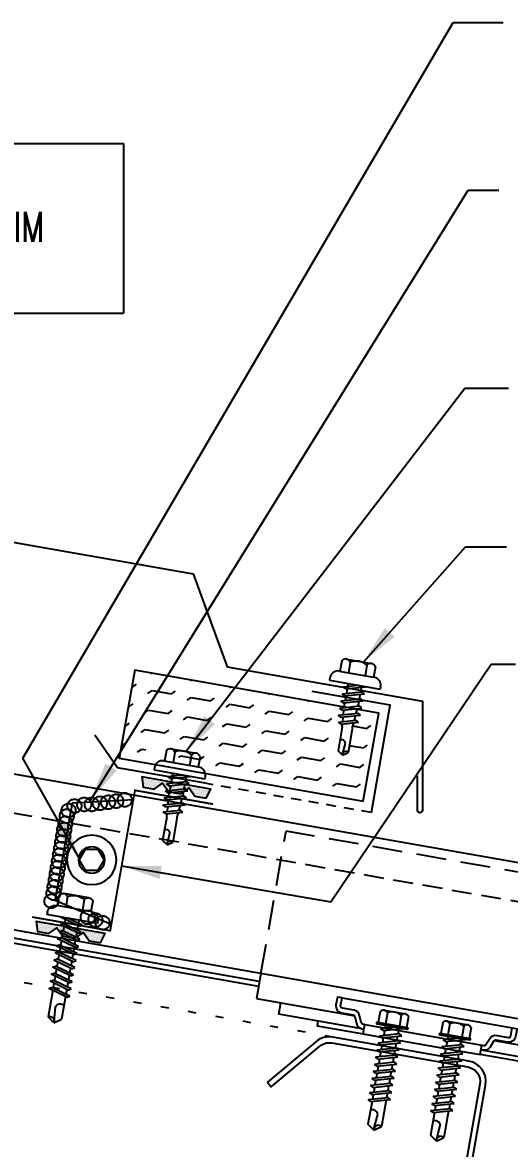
# Model space of a CAD drawing. Header units: inches. Extents: x -2 to 189, y 14 to 99.
# Drawn here: x 29.08 to 35.22, y 20.91 to 35.11 of the extents above; entities that cross this region are included whole.
import ezdxf

# ---------------------------------------------------------------- set-up
doc = ezdxf.new("R2010")
doc.units = ezdxf.units.IN
doc.header["$MEASUREMENT"] = 0
for name, pattern in [('CENTER2', [1.125, 0.75, -0.125, 0.125, -0.125]), ('DASH2', [0.1875, 0.125, -0.0625]), ('DOT', [0.25, 0, -0.25]), ('HIDDEN2', [0.1875, 0.125, -0.0625])]:
    doc.linetypes.add(name, pattern=pattern)
for name, color, linetype in [('clip', 5, 'Continuous'), ('CLO', 3, 'Continuous'), ('DIM', 2, 'Continuous'), ('FASTENER', 9, 'Continuous'), ('PANEL', 11, 'Continuous'), ('PURLIN', 1, 'Continuous'), ('SEALANT', 253, 'CENTER2'), ('STLA', 12, 'Continuous'), ('TAPE', 8, 'Continuous'), ('TEXT', 2, 'Continuous'), ('THERMAL', 251, 'Continuous'), ('TRIM', 6, 'Continuous')]:
    doc.layers.add(name, color=color, linetype=linetype)
doc.styles.add('TEXT1', font='ROMANS.shx', dxfattribs={"width": 0.75, "height": 0.375})
doc.dimstyles.new('DETAIL$7', dxfattribs={"dimscale": 4, "dimtxt": 0.375, "dimasz": 0.125, "dimexe": 0.0625, "dimexo": 0.125, "dimgap": 0.0625, "dimtad": 1, "dimdec": 4, "dimzin": 3, "dimdsep": 46, "dimlunit": 4, "dimtxsty": 'TEXT1', "dimblk": 'ARCHTICK', "dimcen": 0.0625, "dimclrd": 7, "dimclre": 7, "dimclrt": 2, "dimadec": 0, "dimazin": 0, "dimtfac": 0.59375, "dimtdec": 4, "dimtmove": 0, "dimatfit": 3, "dimfxl": 0, "dimfrac": 2, "dimtolj": 1, "dimtzin": 3, "dimarcsym": 0})

# ---------------------------------------------------------------- blocks, each defined once
blk = doc.blocks.new('A$C23AA14D5')
at = {"layer": 'CLO', "const_width": 0.0239}
blk.add_lwpolyline([(2.284, 0.187), (1.299, 0.014), (0.987, 1.785), (0.002, 1.611)], dxfattribs=at)
at = {"layer": 'CLO'}
blk.add_lwpolyline([(1.285, 0.094), (1.993, 0.397), (1.776, 1.628), (1.007, 1.67)], dxfattribs=at)
blk = doc.blocks.new('*X7')
at = {"color": 0}
for p, q in [((-0.434, 0.135), (-0.434, 0.135)), ((-0.434, 0.123), (-0.434, 0.123)), ((-0.422, 0.141), (-0.422, 0.141)), ((-0.422, 0.129), (-0.422, 0.129)), ((-0.422, 0.117), (-0.422, 0.117)), ((-0.422, 0.105), (-0.422, 0.105)), ((-0.422, 0.094), (-0.422, 0.094)), ((-0.422, 0.082), (-0.422, 0.082)), ((-0.41, 0.135), (-0.41, 0.135)), ((-0.41, 0.123), (-0.41, 0.123)), ((-0.41, 0.111), (-0.41, 0.111)), ((-0.41, 0.1), (-0.41, 0.1)), ((-0.41, 0.088), (-0.41, 0.088)), ((-0.41, 0.076), (-0.41, 0.076)), ((-0.41, 0.064), (-0.41, 0.064)), ((-0.41, 0.053), (-0.41, 0.053)), ((-0.41, 0.041), (-0.41, 0.041)), ((-0.398, 0.141), (-0.398, 0.141)), ((-0.398, 0.129), (-0.398, 0.129)), ((-0.398, 0.117), (-0.398, 0.117)), ((-0.398, 0.105), (-0.398, 0.105)), ((-0.398, 0.094), (-0.398, 0.094)), ((-0.398, 0.082), (-0.398, 0.082)), ((-0.398, 0.07), (-0.398, 0.07)), ((-0.398, 0.059), (-0.398, 0.059)), ((-0.398, 0.047), (-0.398, 0.047)), ((-0.398, 0.035), (-0.398, 0.035)), ((-0.398, 0.023), (-0.398, 0.023)), ((-0.387, 0.135), (-0.387, 0.135)), ((-0.387, 0.123), (-0.387, 0.123)), ((-0.387, 0.111), (-0.387, 0.111)), ((-0.387, 0.1), (-0.387, 0.1)), ((-0.387, 0.088), (-0.387, 0.088)), ((-0.387, 0.076), (-0.387, 0.076)), ((-0.387, 0.064), (-0.387, 0.064)), ((-0.387, 0.053), (-0.387, 0.053)), ((-0.387, 0.041), (-0.387, 0.041)), ((-0.387, 0.029), (-0.387, 0.029)), ((-0.375, 0.141), (-0.375, 0.141)), ((-0.375, 0.129), (-0.375, 0.129)), ((-0.375, 0.117), (-0.375, 0.117)), ((-0.375, 0.105), (-0.375, 0.105)), ((-0.375, 0.094), (-0.375, 0.094)), ((-0.375, 0.082), (-0.375, 0.082)), ((-0.375, 0.07), (-0.375, 0.07)), ((-0.375, 0.059), (-0.375, 0.059)), ((-0.375, 0.047), (-0.375, 0.047)), ((-0.375, 0.035), (-0.375, 0.035)), ((-0.375, 0.023), (-0.375, 0.023)), ((-0.363, 0.135), (-0.363, 0.135)), ((-0.363, 0.123), (-0.363, 0.123)), ((-0.363, 0.111), (-0.363, 0.111)), ((-0.363, 0.1), (-0.363, 0.1)), ((-0.363, 0.088), (-0.363, 0.088)), ((-0.363, 0.076), (-0.363, 0.076)), ((-0.363, 0.064), (-0.363, 0.064)), ((-0.363, 0.053), (-0.363, 0.053)), ((-0.363, 0.041), (-0.363, 0.041)), ((-0.363, 0.029), (-0.363, 0.029)), ((-0.352, 0.141), (-0.352, 0.141)), ((-0.352, 0.129), (-0.352, 0.129)), ((-0.352, 0.117), (-0.352, 0.117)), ((-0.352, 0.105), (-0.352, 0.105)), ((-0.352, 0.094), (-0.352, 0.094)), ((-0.352, 0.082), (-0.352, 0.082)), ((-0.352, 0.07), (-0.352, 0.07)), ((-0.352, 0.059), (-0.352, 0.059)), ((-0.352, 0.047), (-0.352, 0.047)), ((-0.352, 0.035), (-0.352, 0.035)), ((-0.352, 0.023), (-0.352, 0.023)), ((-0.34, 0.135), (-0.34, 0.135)), ((-0.34, 0.123), (-0.34, 0.123)), ((-0.34, 0.111), (-0.34, 0.111)), ((-0.34, 0.1), (-0.34, 0.1)), ((-0.34, 0.088), (-0.34, 0.088)), ((-0.34, 0.076), (-0.34, 0.076)), ((-0.34, 0.064), (-0.34, 0.064)), ((-0.34, 0.053), (-0.34, 0.053)), ((-0.34, 0.041), (-0.34, 0.041)), ((-0.34, 0.029), (-0.34, 0.029)), ((-0.328, 0.141), (-0.328, 0.141)), ((-0.328, 0.129), (-0.328, 0.129)), ((-0.328, 0.117), (-0.328, 0.117)), ((-0.328, 0.105), (-0.328, 0.105)), ((-0.328, 0.094), (-0.328, 0.094)), ((-0.328, 0.082), (-0.328, 0.082)), ((-0.328, 0.07), (-0.328, 0.07)), ((-0.328, 0.059), (-0.328, 0.059)), ((-0.328, 0.047), (-0.328, 0.047)), ((-0.328, 0.035), (-0.328, 0.035)), ((-0.328, 0.023), (-0.328, 0.023)), ((-0.316, 0.135), (-0.316, 0.135)), ((-0.316, 0.123), (-0.316, 0.123)), ((-0.316, 0.111), (-0.316, 0.111)), ((-0.316, 0.1), (-0.316, 0.1)), ((-0.316, 0.088), (-0.316, 0.088)), ((-0.316, 0.076), (-0.316, 0.076)), ((-0.316, 0.064), (-0.316, 0.064)), ((-0.316, 0.053), (-0.316, 0.053)), ((-0.316, 0.041), (-0.316, 0.041)), ((-0.316, 0.029), (-0.316, 0.029)), ((-0.305, 0.141), (-0.305, 0.141)), ((-0.305, 0.129), (-0.305, 0.129)), ((-0.305, 0.117), (-0.305, 0.117)), ((-0.305, 0.105), (-0.305, 0.105)), ((-0.305, 0.094), (-0.305, 0.094)), ((-0.305, 0.082), (-0.305, 0.082)), ((-0.305, 0.07), (-0.305, 0.07)), ((-0.305, 0.059), (-0.305, 0.059)), ((-0.305, 0.047), (-0.305, 0.047)), ((-0.305, 0.035), (-0.305, 0.035)), ((-0.305, 0.023), (-0.305, 0.023)), ((-0.293, 0.135), (-0.293, 0.135)), ((-0.293, 0.123), (-0.293, 0.123)), ((-0.293, 0.111), (-0.293, 0.111)), ((-0.293, 0.1), (-0.293, 0.1)), ((-0.293, 0.088), (-0.293, 0.088)), ((-0.293, 0.076), (-0.293, 0.076)), ((-0.293, 0.064), (-0.293, 0.064)), ((-0.293, 0.053), (-0.293, 0.053)), ((-0.293, 0.041), (-0.293, 0.041)), ((-0.293, 0.029), (-0.293, 0.029)), ((-0.281, 0.141), (-0.281, 0.141)), ((-0.281, 0.129), (-0.281, 0.129)), ((-0.281, 0.117), (-0.281, 0.117)), ((-0.281, 0.105), (-0.281, 0.105)), ((-0.281, 0.094), (-0.281, 0.094)), ((-0.281, 0.082), (-0.281, 0.082)), ((-0.281, 0.07), (-0.281, 0.07)), ((-0.281, 0.059), (-0.281, 0.059)), ((-0.281, 0.047), (-0.281, 0.047)), ((-0.281, 0.035), (-0.281, 0.035)), ((-0.281, 0.023), (-0.281, 0.023)), ((-0.27, 0.135), (-0.27, 0.135)), ((-0.27, 0.123), (-0.27, 0.123)), ((-0.27, 0.111), (-0.27, 0.111)), ((-0.27, 0.1), (-0.27, 0.1)), ((-0.27, 0.088), (-0.27, 0.088)), ((-0.27, 0.076), (-0.27, 0.076)), ((-0.27, 0.064), (-0.27, 0.064)), ((-0.27, 0.053), (-0.27, 0.053)), ((-0.27, 0.041), (-0.27, 0.041)), ((-0.27, 0.029), (-0.27, 0.029)), ((-0.258, 0.141), (-0.258, 0.141)), ((-0.258, 0.129), (-0.258, 0.129)), ((-0.258, 0.117), (-0.258, 0.117)), ((-0.258, 0.105), (-0.258, 0.105)), ((-0.258, 0.094), (-0.258, 0.094)), ((-0.258, 0.082), (-0.258, 0.082)), ((-0.258, 0.07), (-0.258, 0.07)), ((-0.258, 0.059), (-0.258, 0.059)), ((-0.258, 0.047), (-0.258, 0.047)), ((-0.258, 0.035), (-0.258, 0.035)), ((-0.258, 0.023), (-0.258, 0.023)), ((-0.246, 0.135), (-0.246, 0.135)), ((-0.246, 0.123), (-0.246, 0.123)), ((-0.246, 0.111), (-0.246, 0.111)), ((-0.246, 0.1), (-0.246, 0.1)), ((-0.246, 0.088), (-0.246, 0.088)), ((-0.246, 0.076), (-0.246, 0.076)), ((-0.246, 0.064), (-0.246, 0.064)), ((-0.246, 0.053), (-0.246, 0.053)), ((-0.246, 0.041), (-0.246, 0.041)), ((-0.234, 0.141), (-0.234, 0.141)), ((-0.234, 0.129), (-0.234, 0.129)), ((-0.234, 0.117), (-0.234, 0.117)), ((-0.234, 0.105), (-0.234, 0.105)), ((-0.234, 0.094), (-0.234, 0.094)), ((-0.234, 0.082), (-0.234, 0.082)), ((-0.234, 0.07), (-0.234, 0.07)), ((-0.234, 0.059), (-0.234, 0.059)), ((-0.234, 0.047), (-0.234, 0.047)), ((-0.223, 0.135), (-0.223, 0.135)), ((-0.223, 0.123), (-0.223, 0.123)), ((-0.223, 0.111), (-0.223, 0.111)), ((-0.223, 0.1), (-0.223, 0.1)), ((-0.223, 0.088), (-0.223, 0.088)), ((-0.223, 0.076), (-0.223, 0.076)), ((-0.223, 0.064), (-0.223, 0.064)), ((-0.211, 0.141), (-0.211, 0.141)), ((-0.211, 0.129), (-0.211, 0.129)), ((-0.211, 0.117), (-0.211, 0.117)), ((-0.211, 0.105), (-0.211, 0.105)), ((-0.211, 0.094), (-0.211, 0.094)), ((-0.211, 0.082), (-0.211, 0.082)), ((-0.211, 0.07), (-0.211, 0.07)), ((-0.199, 0.135), (-0.199, 0.135)), ((-0.199, 0.123), (-0.199, 0.123)), ((-0.199, 0.111), (-0.199, 0.111)), ((-0.199, 0.1), (-0.199, 0.1)), ((-0.199, 0.088), (-0.199, 0.088)), ((-0.188, 0.141), (-0.188, 0.141)), ((-0.188, 0.129), (-0.188, 0.129)), ((-0.188, 0.117), (-0.188, 0.117)), ((-0.188, 0.105), (-0.188, 0.105)), ((-0.188, 0.094), (-0.188, 0.094)), ((-0.176, 0.135), (-0.176, 0.135)), ((-0.176, 0.123), (-0.176, 0.123)), ((-0.176, 0.111), (-0.176, 0.111)), ((-0.164, 0.141), (-0.164, 0.141)), ((-0.164, 0.129), (-0.164, 0.129)), ((-0.164, 0.117), (-0.164, 0.117)), ((-0.164, 0.105), (-0.164, 0.105)), ((-0.152, 0.135), (-0.152, 0.135)), ((-0.152, 0.123), (-0.152, 0.123)), ((-0.152, 0.111), (-0.152, 0.111)), ((-0.152, 0.1), (-0.152, 0.1)), ((-0.141, 0.141), (-0.141, 0.141)), ((-0.141, 0.129), (-0.141, 0.129)), ((-0.141, 0.117), (-0.141, 0.117)), ((-0.141, 0.105), (-0.141, 0.105)), ((-0.141, 0.094), (-0.141, 0.094)), ((-0.141, 0.082), (-0.141, 0.082)), ((-0.129, 0.135), (-0.129, 0.135)), ((-0.129, 0.123), (-0.129, 0.123)), ((-0.129, 0.111), (-0.129, 0.111)), ((-0.129, 0.1), (-0.129, 0.1)), ((-0.129, 0.088), (-0.129, 0.088)), ((-0.129, 0.076), (-0.129, 0.076)), ((-0.117, 0.141), (-0.117, 0.141)), ((-0.117, 0.129), (-0.117, 0.129)), ((-0.117, 0.117), (-0.117, 0.117)), ((-0.117, 0.105), (-0.117, 0.105)), ((-0.117, 0.094), (-0.117, 0.094)), ((-0.117, 0.082), (-0.117, 0.082)), ((-0.117, 0.07), (-0.117, 0.07)), ((-0.117, 0.059), (-0.117, 0.059)), ((-0.105, 0.135), (-0.105, 0.135)), ((-0.105, 0.123), (-0.105, 0.123)), ((-0.105, 0.111), (-0.105, 0.111)), ((-0.105, 0.1), (-0.105, 0.1)), ((-0.105, 0.088), (-0.105, 0.088)), ((-0.105, 0.076), (-0.105, 0.076)), ((-0.105, 0.064), (-0.105, 0.064)), ((-0.105, 0.053), (-0.105, 0.053)), ((-0.094, 0.141), (-0.094, 0.141)), ((-0.094, 0.129), (-0.094, 0.129)), ((-0.094, 0.117), (-0.094, 0.117)), ((-0.094, 0.105), (-0.094, 0.105)), ((-0.094, 0.094), (-0.094, 0.094)), ((-0.094, 0.082), (-0.094, 0.082)), ((-0.094, 0.07), (-0.094, 0.07)), ((-0.094, 0.059), (-0.094, 0.059)), ((-0.094, 0.047), (-0.094, 0.047)), ((-0.094, 0.035), (-0.094, 0.035)), ((-0.082, 0.135), (-0.082, 0.135)), ((-0.082, 0.123), (-0.082, 0.123)), ((-0.082, 0.111), (-0.082, 0.111)), ((-0.082, 0.1), (-0.082, 0.1)), ((-0.082, 0.088), (-0.082, 0.088)), ((-0.082, 0.076), (-0.082, 0.076)), ((-0.082, 0.064), (-0.082, 0.064)), ((-0.082, 0.053), (-0.082, 0.053)), ((-0.082, 0.041), (-0.082, 0.041)), ((-0.082, 0.029), (-0.082, 0.029)), ((-0.07, 0.141), (-0.07, 0.141)), ((-0.07, 0.129), (-0.07, 0.129)), ((-0.07, 0.117), (-0.07, 0.117)), ((-0.07, 0.105), (-0.07, 0.105)), ((-0.07, 0.094), (-0.07, 0.094)), ((-0.07, 0.082), (-0.07, 0.082)), ((-0.07, 0.07), (-0.07, 0.07)), ((-0.07, 0.059), (-0.07, 0.059)), ((-0.07, 0.047), (-0.07, 0.047)), ((-0.07, 0.035), (-0.07, 0.035)), ((-0.07, 0.023), (-0.07, 0.023)), ((-0.059, 0.135), (-0.059, 0.135)), ((-0.059, 0.123), (-0.059, 0.123)), ((-0.059, 0.111), (-0.059, 0.111)), ((-0.059, 0.1), (-0.059, 0.1)), ((-0.059, 0.088), (-0.059, 0.088)), ((-0.059, 0.076), (-0.059, 0.076)), ((-0.059, 0.064), (-0.059, 0.064)), ((-0.059, 0.053), (-0.059, 0.053)), ((-0.059, 0.041), (-0.059, 0.041)), ((-0.059, 0.029), (-0.059, 0.029)), ((-0.047, 0.141), (-0.047, 0.141)), ((-0.047, 0.129), (-0.047, 0.129)), ((-0.047, 0.117), (-0.047, 0.117)), ((-0.047, 0.105), (-0.047, 0.105)), ((-0.047, 0.094), (-0.047, 0.094)), ((-0.047, 0.082), (-0.047, 0.082)), ((-0.047, 0.07), (-0.047, 0.07)), ((-0.047, 0.059), (-0.047, 0.059)), ((-0.047, 0.047), (-0.047, 0.047)), ((-0.047, 0.035), (-0.047, 0.035)), ((-0.047, 0.023), (-0.047, 0.023)), ((-0.035, 0.135), (-0.035, 0.135)), ((-0.035, 0.123), (-0.035, 0.123)), ((-0.035, 0.111), (-0.035, 0.111)), ((-0.035, 0.1), (-0.035, 0.1)), ((-0.035, 0.088), (-0.035, 0.088)), ((-0.035, 0.076), (-0.035, 0.076)), ((-0.035, 0.064), (-0.035, 0.064)), ((-0.035, 0.053), (-0.035, 0.053)), ((-0.035, 0.041), (-0.035, 0.041)), ((-0.035, 0.029), (-0.035, 0.029)), ((-0.023, 0.141), (-0.023, 0.141)), ((-0.023, 0.129), (-0.023, 0.129)), ((-0.023, 0.117), (-0.023, 0.117)), ((-0.023, 0.105), (-0.023, 0.105)), ((-0.023, 0.094), (-0.023, 0.094)), ((-0.023, 0.082), (-0.023, 0.082)), ((-0.023, 0.07), (-0.023, 0.07)), ((-0.023, 0.059), (-0.023, 0.059)), ((-0.023, 0.047), (-0.023, 0.047)), ((-0.023, 0.035), (-0.023, 0.035)), ((-0.023, 0.023), (-0.023, 0.023)), ((-0.012, 0.135), (-0.012, 0.135)), ((-0.012, 0.123), (-0.012, 0.123)), ((-0.012, 0.111), (-0.012, 0.111)), ((-0.012, 0.1), (-0.012, 0.1)), ((-0.012, 0.088), (-0.012, 0.088)), ((-0.012, 0.076), (-0.012, 0.076)), ((-0.012, 0.064), (-0.012, 0.064)), ((-0.012, 0.053), (-0.012, 0.053)), ((-0.012, 0.041), (-0.012, 0.041)), ((-0.012, 0.029), (-0.012, 0.029)), ((0, 0.141), (0, 0.141)), ((0, 0.129), (0, 0.129)), ((0, 0.117), (0, 0.117)), ((0, 0.105), (0, 0.105)), ((0, 0.094), (0, 0.094)), ((0, 0.082), (0, 0.082)), ((0, 0.07), (0, 0.07)), ((0, 0.059), (0, 0.059)), ((0, 0.047), (0, 0.047)), ((0, 0.035), (0, 0.035)), ((0, 0.023), (0, 0.023)), ((0.012, 0.135), (0.012, 0.135)), ((0.012, 0.123), (0.012, 0.123)), ((0.012, 0.111), (0.012, 0.111)), ((0.012, 0.1), (0.012, 0.1)), ((0.012, 0.088), (0.012, 0.088)), ((0.012, 0.076), (0.012, 0.076)), ((0.012, 0.064), (0.012, 0.064)), ((0.012, 0.053), (0.012, 0.053)), ((0.012, 0.041), (0.012, 0.041)), ((0.012, 0.029), (0.012, 0.029)), ((0.023, 0.141), (0.023, 0.141)), ((0.023, 0.129), (0.023, 0.129)), ((0.023, 0.117), (0.023, 0.117)), ((0.023, 0.105), (0.023, 0.105)), ((0.023, 0.094), (0.023, 0.094)), ((0.023, 0.082), (0.023, 0.082)), ((0.023, 0.07), (0.023, 0.07)), ((0.023, 0.059), (0.023, 0.059)), ((0.023, 0.047), (0.023, 0.047)), ((0.023, 0.035), (0.023, 0.035)), ((0.023, 0.023), (0.023, 0.023)), ((0.035, 0.135), (0.035, 0.135)), ((0.035, 0.123), (0.035, 0.123)), ((0.035, 0.111), (0.035, 0.111)), ((0.035, 0.1), (0.035, 0.1)), ((0.035, 0.088), (0.035, 0.088)), ((0.035, 0.076), (0.035, 0.076)), ((0.035, 0.064), (0.035, 0.064)), ((0.035, 0.053), (0.035, 0.053)), ((0.035, 0.041), (0.035, 0.041)), ((0.035, 0.029), (0.035, 0.029)), ((0.047, 0.141), (0.047, 0.141)), ((0.047, 0.129), (0.047, 0.129)), ((0.047, 0.117), (0.047, 0.117)), ((0.047, 0.105), (0.047, 0.105)), ((0.047, 0.094), (0.047, 0.094)), ((0.047, 0.082), (0.047, 0.082)), ((0.047, 0.07), (0.047, 0.07)), ((0.047, 0.059), (0.047, 0.059)), ((0.047, 0.047), (0.047, 0.047)), ((0.047, 0.035), (0.047, 0.035)), ((0.047, 0.023), (0.047, 0.023)), ((0.059, 0.135), (0.059, 0.135)), ((0.059, 0.123), (0.059, 0.123)), ((0.059, 0.111), (0.059, 0.111)), ((0.059, 0.1), (0.059, 0.1)), ((0.059, 0.088), (0.059, 0.088)), ((0.059, 0.076), (0.059, 0.076)), ((0.059, 0.064), (0.059, 0.064)), ((0.059, 0.053), (0.059, 0.053)), ((0.059, 0.041), (0.059, 0.041)), ((0.059, 0.029), (0.059, 0.029)), ((0.07, 0.141), (0.07, 0.141)), ((0.07, 0.129), (0.07, 0.129)), ((0.07, 0.117), (0.07, 0.117)), ((0.07, 0.105), (0.07, 0.105)), ((0.07, 0.094), (0.07, 0.094)), ((0.07, 0.082), (0.07, 0.082)), ((0.07, 0.07), (0.07, 0.07)), ((0.07, 0.059), (0.07, 0.059)), ((0.07, 0.047), (0.07, 0.047)), ((0.07, 0.035), (0.07, 0.035)), ((0.07, 0.023), (0.07, 0.023)), ((0.082, 0.135), (0.082, 0.135)), ((0.082, 0.123), (0.082, 0.123)), ((0.082, 0.111), (0.082, 0.111)), ((0.082, 0.1), (0.082, 0.1)), ((0.082, 0.088), (0.082, 0.088)), ((0.082, 0.076), (0.082, 0.076)), ((0.082, 0.064), (0.082, 0.064)), ((0.082, 0.053), (0.082, 0.053)), ((0.082, 0.041), (0.082, 0.041)), ((0.082, 0.029), (0.082, 0.029)), ((0.094, 0.141), (0.094, 0.141)), ((0.094, 0.129), (0.094, 0.129)), ((0.094, 0.117), (0.094, 0.117)), ((0.094, 0.105), (0.094, 0.105)), ((0.094, 0.094), (0.094, 0.094)), ((0.094, 0.082), (0.094, 0.082)), ((0.094, 0.07), (0.094, 0.07)), ((0.094, 0.059), (0.094, 0.059)), ((0.094, 0.047), (0.094, 0.047)), ((0.094, 0.035), (0.094, 0.035)), ((0.105, 0.135), (0.105, 0.135)), ((0.105, 0.123), (0.105, 0.123)), ((0.105, 0.111), (0.105, 0.111)), ((0.105, 0.1), (0.105, 0.1)), ((0.105, 0.088), (0.105, 0.088)), ((0.105, 0.076), (0.105, 0.076)), ((0.105, 0.064), (0.105, 0.064)), ((0.105, 0.053), (0.105, 0.053)), ((0.117, 0.141), (0.117, 0.141)), ((0.117, 0.129), (0.117, 0.129)), ((0.117, 0.117), (0.117, 0.117)), ((0.117, 0.105), (0.117, 0.105)), ((0.117, 0.094), (0.117, 0.094)), ((0.117, 0.082), (0.117, 0.082)), ((0.117, 0.07), (0.117, 0.07)), ((0.117, 0.059), (0.117, 0.059)), ((0.129, 0.135), (0.129, 0.135)), ((0.129, 0.123), (0.129, 0.123)), ((0.129, 0.111), (0.129, 0.111)), ((0.129, 0.1), (0.129, 0.1)), ((0.129, 0.088), (0.129, 0.088)), ((0.129, 0.076), (0.129, 0.076)), ((0.141, 0.141), (0.141, 0.141)), ((0.141, 0.129), (0.141, 0.129)), ((0.141, 0.117), (0.141, 0.117)), ((0.141, 0.105), (0.141, 0.105)), ((0.141, 0.094), (0.141, 0.094)), ((0.141, 0.082), (0.141, 0.082)), ((0.152, 0.135), (0.152, 0.135)), ((0.152, 0.123), (0.152, 0.123)), ((0.152, 0.111), (0.152, 0.111)), ((0.152, 0.1), (0.152, 0.1)), ((0.164, 0.141), (0.164, 0.141)), ((0.164, 0.129), (0.164, 0.129)), ((0.164, 0.117), (0.164, 0.117)), ((0.164, 0.105), (0.164, 0.105)), ((0.176, 0.135), (0.176, 0.135)), ((0.176, 0.123), (0.176, 0.123)), ((0.176, 0.111), (0.176, 0.111)), ((0.188, 0.141), (0.188, 0.141)), ((0.188, 0.129), (0.188, 0.129)), ((0.188, 0.117), (0.188, 0.117)), ((0.188, 0.105), (0.188, 0.105)), ((0.188, 0.094), (0.188, 0.094)), ((0.199, 0.135), (0.199, 0.135)), ((0.199, 0.123), (0.199, 0.123)), ((0.199, 0.111), (0.199, 0.111)), ((0.199, 0.1), (0.199, 0.1)), ((0.199, 0.088), (0.199, 0.088)), ((0.211, 0.141), (0.211, 0.141)), ((0.211, 0.129), (0.211, 0.129)), ((0.211, 0.117), (0.211, 0.117)), ((0.211, 0.105), (0.211, 0.105)), ((0.211, 0.094), (0.211, 0.094)), ((0.211, 0.082), (0.211, 0.082)), ((0.211, 0.07), (0.211, 0.07)), ((0.223, 0.135), (0.223, 0.135)), ((0.223, 0.123), (0.223, 0.123)), ((0.223, 0.111), (0.223, 0.111)), ((0.223, 0.1), (0.223, 0.1)), ((0.223, 0.088), (0.223, 0.088)), ((0.223, 0.076), (0.223, 0.076)), ((0.223, 0.064), (0.223, 0.064)), ((0.234, 0.141), (0.234, 0.141)), ((0.234, 0.129), (0.234, 0.129)), ((0.234, 0.117), (0.234, 0.117)), ((0.234, 0.105), (0.234, 0.105)), ((0.234, 0.094), (0.234, 0.094)), ((0.234, 0.082), (0.234, 0.082)), ((0.234, 0.07), (0.234, 0.07)), ((0.234, 0.059), (0.234, 0.059)), ((0.234, 0.047), (0.234, 0.047)), ((0.246, 0.135), (0.246, 0.135)), ((0.246, 0.123), (0.246, 0.123)), ((0.246, 0.111), (0.246, 0.111)), ((0.246, 0.1), (0.246, 0.1)), ((0.246, 0.088), (0.246, 0.088)), ((0.246, 0.076), (0.246, 0.076)), ((0.246, 0.064), (0.246, 0.064)), ((0.246, 0.053), (0.246, 0.053)), ((0.246, 0.041), (0.246, 0.041)), ((0.258, 0.141), (0.258, 0.141)), ((0.258, 0.129), (0.258, 0.129)), ((0.258, 0.117), (0.258, 0.117)), ((0.258, 0.105), (0.258, 0.105)), ((0.258, 0.094), (0.258, 0.094)), ((0.258, 0.082), (0.258, 0.082)), ((0.258, 0.07), (0.258, 0.07)), ((0.258, 0.059), (0.258, 0.059)), ((0.258, 0.047), (0.258, 0.047)), ((0.258, 0.035), (0.258, 0.035)), ((0.258, 0.023), (0.258, 0.023)), ((0.27, 0.135), (0.27, 0.135)), ((0.27, 0.123), (0.27, 0.123)), ((0.27, 0.111), (0.27, 0.111)), ((0.27, 0.1), (0.27, 0.1)), ((0.27, 0.088), (0.27, 0.088)), ((0.27, 0.076), (0.27, 0.076)), ((0.27, 0.064), (0.27, 0.064)), ((0.27, 0.053), (0.27, 0.053)), ((0.27, 0.041), (0.27, 0.041)), ((0.27, 0.029), (0.27, 0.029)), ((0.281, 0.141), (0.281, 0.141)), ((0.281, 0.129), (0.281, 0.129)), ((0.281, 0.117), (0.281, 0.117)), ((0.281, 0.105), (0.281, 0.105)), ((0.281, 0.094), (0.281, 0.094)), ((0.281, 0.082), (0.281, 0.082)), ((0.281, 0.07), (0.281, 0.07)), ((0.281, 0.059), (0.281, 0.059)), ((0.281, 0.047), (0.281, 0.047)), ((0.281, 0.035), (0.281, 0.035)), ((0.281, 0.023), (0.281, 0.023)), ((0.293, 0.135), (0.293, 0.135)), ((0.293, 0.123), (0.293, 0.123)), ((0.293, 0.111), (0.293, 0.111)), ((0.293, 0.1), (0.293, 0.1)), ((0.293, 0.088), (0.293, 0.088)), ((0.293, 0.076), (0.293, 0.076)), ((0.293, 0.064), (0.293, 0.064)), ((0.293, 0.053), (0.293, 0.053)), ((0.293, 0.041), (0.293, 0.041)), ((0.293, 0.029), (0.293, 0.029)), ((0.305, 0.141), (0.305, 0.141)), ((0.305, 0.129), (0.305, 0.129)), ((0.305, 0.117), (0.305, 0.117)), ((0.305, 0.105), (0.305, 0.105)), ((0.305, 0.094), (0.305, 0.094)), ((0.305, 0.082), (0.305, 0.082)), ((0.305, 0.07), (0.305, 0.07)), ((0.305, 0.059), (0.305, 0.059)), ((0.305, 0.047), (0.305, 0.047)), ((0.305, 0.035), (0.305, 0.035)), ((0.305, 0.023), (0.305, 0.023)), ((0.316, 0.135), (0.316, 0.135)), ((0.316, 0.123), (0.316, 0.123)), ((0.316, 0.111), (0.316, 0.111)), ((0.316, 0.1), (0.316, 0.1)), ((0.316, 0.088), (0.316, 0.088)), ((0.316, 0.076), (0.316, 0.076)), ((0.316, 0.064), (0.316, 0.064)), ((0.316, 0.053), (0.316, 0.053)), ((0.316, 0.041), (0.316, 0.041)), ((0.316, 0.029), (0.316, 0.029)), ((0.328, 0.141), (0.328, 0.141)), ((0.328, 0.129), (0.328, 0.129)), ((0.328, 0.117), (0.328, 0.117)), ((0.328, 0.105), (0.328, 0.105)), ((0.328, 0.094), (0.328, 0.094)), ((0.328, 0.082), (0.328, 0.082)), ((0.328, 0.07), (0.328, 0.07)), ((0.328, 0.059), (0.328, 0.059)), ((0.328, 0.047), (0.328, 0.047)), ((0.328, 0.035), (0.328, 0.035)), ((0.328, 0.023), (0.328, 0.023)), ((0.34, 0.135), (0.34, 0.135)), ((0.34, 0.123), (0.34, 0.123)), ((0.34, 0.111), (0.34, 0.111)), ((0.34, 0.1), (0.34, 0.1)), ((0.34, 0.088), (0.34, 0.088)), ((0.34, 0.076), (0.34, 0.076)), ((0.34, 0.064), (0.34, 0.064)), ((0.34, 0.053), (0.34, 0.053)), ((0.34, 0.041), (0.34, 0.041)), ((0.34, 0.029), (0.34, 0.029)), ((0.352, 0.141), (0.352, 0.141)), ((0.352, 0.129), (0.352, 0.129)), ((0.352, 0.117), (0.352, 0.117)), ((0.352, 0.105), (0.352, 0.105)), ((0.352, 0.094), (0.352, 0.094)), ((0.352, 0.082), (0.352, 0.082)), ((0.352, 0.07), (0.352, 0.07)), ((0.352, 0.059), (0.352, 0.059)), ((0.352, 0.047), (0.352, 0.047)), ((0.352, 0.035), (0.352, 0.035)), ((0.352, 0.023), (0.352, 0.023)), ((0.363, 0.135), (0.363, 0.135)), ((0.363, 0.123), (0.363, 0.123)), ((0.363, 0.111), (0.363, 0.111)), ((0.363, 0.1), (0.363, 0.1)), ((0.363, 0.088), (0.363, 0.088)), ((0.363, 0.076), (0.363, 0.076)), ((0.363, 0.064), (0.363, 0.064)), ((0.363, 0.053), (0.363, 0.053)), ((0.363, 0.041), (0.363, 0.041)), ((0.363, 0.029), (0.363, 0.029)), ((0.375, 0.141), (0.375, 0.141)), ((0.375, 0.129), (0.375, 0.129)), ((0.375, 0.117), (0.375, 0.117)), ((0.375, 0.105), (0.375, 0.105)), ((0.375, 0.094), (0.375, 0.094)), ((0.375, 0.082), (0.375, 0.082)), ((0.375, 0.07), (0.375, 0.07)), ((0.375, 0.059), (0.375, 0.059)), ((0.375, 0.047), (0.375, 0.047)), ((0.375, 0.035), (0.375, 0.035)), ((0.375, 0.023), (0.375, 0.023)), ((0.387, 0.135), (0.387, 0.135)), ((0.387, 0.123), (0.387, 0.123)), ((0.387, 0.111), (0.387, 0.111)), ((0.387, 0.1), (0.387, 0.1)), ((0.387, 0.088), (0.387, 0.088)), ((0.387, 0.076), (0.387, 0.076)), ((0.387, 0.064), (0.387, 0.064)), ((0.387, 0.053), (0.387, 0.053)), ((0.387, 0.041), (0.387, 0.041)), ((0.387, 0.029), (0.387, 0.029)), ((0.398, 0.141), (0.398, 0.141)), ((0.398, 0.129), (0.398, 0.129)), ((0.398, 0.117), (0.398, 0.117)), ((0.398, 0.105), (0.398, 0.105)), ((0.398, 0.094), (0.398, 0.094)), ((0.398, 0.082), (0.398, 0.082)), ((0.398, 0.07), (0.398, 0.07)), ((0.398, 0.059), (0.398, 0.059)), ((0.398, 0.047), (0.398, 0.047)), ((0.398, 0.035), (0.398, 0.035)), ((0.398, 0.023), (0.398, 0.023)), ((0.41, 0.135), (0.41, 0.135)), ((0.41, 0.123), (0.41, 0.123)), ((0.41, 0.111), (0.41, 0.111)), ((0.41, 0.1), (0.41, 0.1)), ((0.41, 0.088), (0.41, 0.088)), ((0.41, 0.076), (0.41, 0.076)), ((0.41, 0.064), (0.41, 0.064)), ((0.41, 0.053), (0.41, 0.053)), ((0.41, 0.041), (0.41, 0.041)), ((0.422, 0.141), (0.422, 0.141)), ((0.422, 0.129), (0.422, 0.129)), ((0.422, 0.117), (0.422, 0.117)), ((0.422, 0.105), (0.422, 0.105)), ((0.422, 0.094), (0.422, 0.094)), ((0.422, 0.082), (0.422, 0.082)), ((0.434, 0.135), (0.434, 0.135)), ((0.434, 0.123), (0.434, 0.123))]:
    blk.add_line(p, q, dxfattribs=at)
blk = doc.blocks.new('MB_DBTAP')
at = {"layer": 'TAPE', "color": 9}
blk.add_lwpolyline([(-0.403, 0.018), (-0.442, 0.141), (0.442, 0.141), (0.403, 0.018), (0.26, 0.018), (0.17, 0.109), (0.079, 0.018), (0, 0.018), (-0.079, 0.018), (-0.17, 0.109), (-0.26, 0.018)], close=True, dxfattribs=at)
at = {"layer": 'TAPE', "color": 251}
blk.add_blockref('*X7', (0, 0), dxfattribs=at)
blk = doc.blocks.new('MB_516W')
blk.add_lwpolyline([(-0.078, 0.135), (-0.156, 0), (-0.078, -0.135), (0.078, -0.135), (0.156, 0), (0.078, 0.135)], close=True)
for radius in [0.312, 0.166]:
    blk.add_circle((0, 0), radius)
blk = doc.blocks.new('fz5')
at = {"layer": 'FASTENER'}
for p, q in [((-0.217, 0.305), (-0.217, 0.171)), ((-0.163, 0.337), (0.159, 0.337)), ((-0.108, 0.305), (-0.108, 0.171)), ((0.105, 0.305), (0.105, 0.171)), ((0.214, 0.305), (0.214, 0.171)), ((-0.226, 0.171), (0.214, 0.171)), ((-0.326, 0.071), (-0.326, 0.037)), ((-0.326, 0.037), (0.322, 0.037)), ((-0.141, -0.014), (0.037, 0.037)), ((-0.105, -0.034), (0.137, 0.035)), ((-0.088, 0.037), (-0.088, 0.001)), ((-0.088, 0.037), (0.085, 0.037)), ((0.085, 0.037), (0.134, 0.037)), ((0.085, 0.02), (0.085, -0.041)), ((0.137, 0.035), (0.134, 0.037)), ((0.322, 0.071), (0.322, 0.037)), ((-0.105, -0.034), (-0.141, -0.014)), ((-0.141, -0.105), (0.102, -0.036)), ((-0.105, -0.125), (-0.141, -0.105)), ((-0.141, -0.196), (0.102, -0.127)), ((-0.105, -0.125), (0.137, -0.056)), ((-0.088, -0.029), (-0.088, -0.09)), ((-0.088, -0.12), (-0.088, -0.181)), ((0.085, -0.071), (0.085, -0.131)), ((0.137, -0.056), (0.102, -0.036)), ((0.137, -0.147), (0.102, -0.127)), ((-0.105, -0.216), (-0.141, -0.196)), ((-0.141, -0.287), (0.102, -0.217)), ((-0.105, -0.216), (0.137, -0.147)), ((-0.105, -0.307), (0.137, -0.238)), ((-0.084, -0.27), (-0.088, -0.211)), ((0.077, -0.315), (0.082, -0.253)), ((0.084, -0.223), (0.085, -0.211)), ((0.085, -0.162), (0.085, -0.211)), ((0.137, -0.238), (0.102, -0.217)), ((-0.105, -0.307), (-0.141, -0.287)), ((-0.141, -0.378), (0.102, -0.308)), ((-0.105, -0.398), (-0.141, -0.378)), ((-0.122, -0.463), (0.089, -0.403)), ((-0.105, -0.398), (0.137, -0.328)), ((-0.086, -0.483), (0.124, -0.423)), ((-0.078, -0.36), (-0.082, -0.3)), ((-0.071, -0.449), (-0.075, -0.389)), ((0.071, -0.408), (0.075, -0.346)), ((0.124, -0.423), (0.089, -0.403)), ((0.137, -0.328), (0.102, -0.308)), ((-0.086, -0.483), (-0.122, -0.463)), ((-0.066, -0.516), (-0.069, -0.478)), ((-0.066, -0.516), (-0.066, -0.82)), ((0.063, -0.515), (0.068, -0.439)), ((0.063, -0.516), (0.063, -0.82)), ((-0.002, -0.866), (-0.066, -0.82)), ((-0.003, -0.854), (0.009, -0.714)), ((-0.002, -0.866), (0.063, -0.82))]:
    blk.add_line(p, q, dxfattribs=at)
for centre, radius, start, end in [((-0.163, 0.274), 0.0628, 29.8754, 150.1246), ((-0.002, 0.141), 0.196, 56.9974, 123.0026), ((0.159, 0.274), 0.0628, 29.8754, 150.1246), ((-0.226, 0.071), 0.1, 90, 180), ((0.222, 0.071), 0.1, 0, 90), ((0.073, -0.516), 0.01, 175.9484, 180), ((-0.036, -0.723), 0.0461, 11.1445, 130.906), ((0.039, -0.855), 0.0422, 55.4585, 194.8454)]:
    blk.add_arc(centre, radius, start, end, dxfattribs=at)
blk = doc.blocks.new('sd21')
at = {"layer": 'FASTENER'}
for p, q in [((-0.181, 0.194), (-0.181, 0.055)), ((-0.135, 0.22), (0.135, 0.22)), ((-0.089, 0.194), (-0.089, 0.055)), ((0.089, 0.194), (0.089, 0.055)), ((0.181, 0.194), (0.181, 0.055)), ((-0.193, 0.055), (0.193, 0.055)), ((-0.193, 0.037), (0.193, 0.037)), ((-0.181, 0.055), (0.181, 0.055)), ((-0.139, -0.016), (0.046, 0.037)), ((-0.104, -0.036), (0.139, 0.033)), ((-0.086, 0.037), (0.086, 0.037)), ((-0.086, 0.037), (-0.086, -0.001)), ((0.086, 0.037), (0.133, 0.037)), ((0.086, 0.018), (0.086, -0.042)), ((0.139, 0.033), (0.133, 0.037)), ((-0.104, -0.036), (-0.139, -0.016)), ((-0.139, -0.107), (0.104, -0.038)), ((-0.104, -0.127), (-0.139, -0.107)), ((-0.139, -0.198), (0.104, -0.128)), ((-0.104, -0.127), (0.139, -0.058)), ((-0.086, -0.031), (-0.086, -0.092)), ((-0.086, -0.122), (-0.086, -0.183)), ((0.086, -0.073), (0.086, -0.133)), ((0.139, -0.058), (0.104, -0.038)), ((0.139, -0.149), (0.104, -0.128)), ((-0.104, -0.218), (-0.139, -0.198)), ((-0.139, -0.289), (0.104, -0.219)), ((-0.104, -0.218), (0.139, -0.149)), ((-0.104, -0.309), (0.139, -0.239)), ((-0.086, -0.213), (-0.086, -0.274)), ((0.086, -0.164), (0.086, -0.224)), ((0.086, -0.255), (0.086, -0.315)), ((0.139, -0.239), (0.104, -0.219)), ((-0.104, -0.309), (-0.139, -0.289)), ((-0.139, -0.38), (0.104, -0.31)), ((-0.104, -0.4), (-0.139, -0.38)), ((-0.139, -0.47), (0.104, -0.401)), ((-0.104, -0.4), (0.139, -0.33)), ((-0.104, -0.491), (0.139, -0.421)), ((-0.086, -0.304), (-0.086, -0.364)), ((-0.086, -0.395), (-0.086, -0.455)), ((0.086, -0.345), (0.086, -0.406)), ((0.139, -0.33), (0.104, -0.31)), ((0.139, -0.421), (0.104, -0.401)), ((-0.104, -0.491), (-0.139, -0.47)), ((-0.139, -0.561), (0.104, -0.492)), ((-0.104, -0.581), (-0.139, -0.561)), ((-0.104, -0.581), (0.139, -0.512)), ((-0.086, -0.486), (-0.086, -0.546)), ((0.086, -0.436), (0.086, -0.497)), ((0.086, -0.527), (0.086, -0.588)), ((0.139, -0.512), (0.104, -0.492)), ((-0.139, -0.652), (0.104, -0.583)), ((-0.104, -0.672), (-0.139, -0.652)), ((-0.139, -0.743), (0.104, -0.674)), ((-0.104, -0.672), (0.139, -0.603)), ((-0.104, -0.763), (0.139, -0.694)), ((-0.086, -0.577), (-0.086, -0.637)), ((-0.086, -0.667), (-0.086, -0.728)), ((0.086, -0.618), (0.086, -0.679)), ((0.086, -0.709), (0.086, -0.77)), ((0.139, -0.603), (0.104, -0.583)), ((0.139, -0.694), (0.104, -0.674)), ((-0.104, -0.763), (-0.139, -0.743)), ((-0.139, -0.834), (0.104, -0.765)), ((-0.104, -0.854), (-0.139, -0.834)), ((-0.104, -0.854), (0.139, -0.785)), ((-0.086, -0.758), (-0.086, -0.819)), ((-0.086, -0.849), (-0.086, -0.91)), ((0.086, -0.8), (0.086, -0.861)), ((0.139, -0.785), (0.104, -0.765)), ((-0.139, -0.925), (0.104, -0.856)), ((-0.104, -0.945), (-0.139, -0.925)), ((-0.104, -0.945), (0.139, -0.876)), ((-0.086, -0.94), (-0.086, -1.232)), ((0.086, -0.891), (0.086, -1.232)), ((0.139, -0.876), (0.104, -0.856)), ((-0.002, -1.277), (0.014, -1.091)), ((0, -1.293), (-0.086, -1.232)), ((0, -1.293), (0.086, -1.232))]:
    blk.add_line(p, q, dxfattribs=at)
for centre, radius, start, end in [((-0.135, 0.168), 0.0527, 29.8754, 150.1246), ((0, 0.056), 0.164, 56.9974, 123.0026), ((0.135, 0.168), 0.0527, 29.8754, 150.1246), ((-0.193, 0.046), 0.00894, 90, 270), ((0.193, 0.046), 0.00894, 270, 90), ((-0.046, -1.102), 0.0615, 11.1445, 130.906), ((0.054, -1.278), 0.0563, 55.4585, 194.8454)]:
    blk.add_arc(centre, radius, start, end, dxfattribs=at)
blk = doc.blocks.new('A$C30686E82')
for p, q in [((-2.715, 0.761), (3.437, 0.761)), ((-2.715, 0.761), (-2.715, -1.379)), ((3.437, 0.761), (3.437, -1.379)), ((-2.715, -1.379), (3.437, -1.379))]:
    blk.add_line(p, q)
at = {"layer": 'TEXT', "style": 'TEXT1', "width": 0.75}
for s, p in [('NOTE:', (-2.368, 0.081)), ('REFERENCE TYPICAL TRIM', (-2.368, -0.477)), ('LAP SECTIONS', (-2.368, -1.035))]:
    blk.add_text(s, height=0.375, dxfattribs=at).set_placement(p)
blk = doc.blocks.new('_ArchTick')
at = {"color": 0, "linetype": 'ByBlock', "const_width": 0.15}
blk.add_lwpolyline([(-0.5, -0.5), (0.5, 0.5)], dxfattribs=at)
blk = doc.blocks.new('A$C612A22A5')
at = {"layer": 'clip'}
for points in [[(-1.376, 0.083), (-1.376, 0.023), (-0.789, 0.023), (-0.789, 0.143), (-0.814, 0.143, -0.303371), (-0.838, 0.159), (-0.873, 0.244, 0.30332), (-0.953, 0.297), (-1.103, 0.297, -0.41421), (-1.129, 0.323), (-1.129, 0.423), (-1.189, 0.423), (-1.189, 0.323, 0.414221), (-1.103, 0.237), (-0.953, 0.237, -0.303367), (-0.929, 0.221), (-0.894, 0.136, 0.30332), (-0.814, 0.083), (-0.789, 0.083), (-1.876, 0.083), (-1.876, 0.227)], [(1.299, 0.083), (1.299, 0.023), (0.711, 0.023), (0.711, 0.143), (0.736, 0.143, 0.303371), (0.76, 0.159), (0.795, 0.244, -0.30332), (0.875, 0.297), (1.025, 0.297, 0.41421), (1.051, 0.323), (1.051, 0.423), (1.111, 0.423), (1.111, 0.323, -0.414221), (1.025, 0.237), (0.875, 0.237, 0.303367), (0.851, 0.221), (0.816, 0.136, -0.30332), (0.736, 0.083), (0.711, 0.083), (1.799, 0.083), (1.799, 0.227)]]:
    blk.add_lwpolyline(points, format="xyb", dxfattribs=at)
for points in [[(1.051, 0.423), (-1.129, 0.423)], [(0.711, 0.143), (-0.789, 0.143)], [(-0.439, 0.023), (-0.789, 0.023)], [(0.361, 0.023), (-0.439, 0.023)], [(0.711, 0.023), (0.361, 0.023)]]:
    blk.add_lwpolyline(points, dxfattribs=at)
blk = doc.blocks.new('A$C201C46EC')
at = {"layer": 'TRIM', "linetype": 'HIDDEN2'}
blk.add_line((-1.591, -0.298), (0.527, 0.075), dxfattribs=at)
at = {"layer": 'TRIM'}
for points in [[(-1.591, -0.298), (-1.829, 1.056), (-0.845, 1.23)], [(0.527, 0.075), (1.61, 0.266), (1.897, 0.676)]]:
    blk.add_lwpolyline(points, dxfattribs=at)
blk = doc.blocks.new('fz7')
at = {"layer": 'FASTENER'}
for p, q in [((-0.215, 0.305), (-0.215, 0.171)), ((-0.161, 0.337), (0.161, 0.337)), ((-0.107, 0.305), (-0.107, 0.171)), ((0.107, 0.305), (0.107, 0.171)), ((0.215, 0.305), (0.215, 0.171)), ((-0.224, 0.171), (0.215, 0.171)), ((-0.324, 0.071), (-0.324, 0.037)), ((-0.324, 0.037), (0.324, 0.037)), ((-0.139, -0.016), (0.046, 0.037)), ((-0.104, -0.036), (0.139, 0.033)), ((-0.086, 0.037), (-0.086, -0.001)), ((-0.086, 0.037), (0.086, 0.037)), ((0.086, 0.037), (0.133, 0.037)), ((0.086, 0.018), (0.086, -0.042)), ((0.139, 0.033), (0.133, 0.037)), ((0.324, 0.071), (0.324, 0.037)), ((-0.104, -0.036), (-0.139, -0.016)), ((-0.139, -0.107), (0.104, -0.038)), ((-0.104, -0.127), (-0.139, -0.107)), ((-0.139, -0.198), (0.104, -0.128)), ((-0.104, -0.127), (0.139, -0.058)), ((-0.086, -0.031), (-0.086, -0.092)), ((-0.086, -0.122), (-0.086, -0.183)), ((0.086, -0.073), (0.086, -0.133)), ((0.139, -0.058), (0.104, -0.038)), ((0.139, -0.149), (0.104, -0.128)), ((-0.104, -0.218), (-0.139, -0.198)), ((-0.139, -0.289), (0.104, -0.219)), ((-0.104, -0.218), (0.139, -0.149)), ((-0.104, -0.309), (0.139, -0.239)), ((-0.086, -0.213), (-0.086, -0.274)), ((0.086, -0.164), (0.086, -0.224)), ((0.086, -0.255), (0.086, -0.315)), ((0.139, -0.239), (0.104, -0.219)), ((-0.104, -0.309), (-0.139, -0.289)), ((-0.139, -0.38), (0.104, -0.31)), ((-0.104, -0.4), (-0.139, -0.38)), ((-0.139, -0.47), (0.104, -0.401)), ((-0.104, -0.4), (0.139, -0.33)), ((-0.104, -0.491), (0.139, -0.421)), ((-0.086, -0.304), (-0.086, -0.364)), ((-0.086, -0.395), (-0.086, -0.455)), ((0.086, -0.345), (0.086, -0.406)), ((0.139, -0.33), (0.104, -0.31)), ((0.139, -0.421), (0.104, -0.401)), ((-0.104, -0.491), (-0.139, -0.47)), ((-0.139, -0.561), (0.104, -0.492)), ((-0.104, -0.581), (-0.139, -0.561)), ((-0.104, -0.581), (0.139, -0.512)), ((-0.086, -0.486), (-0.086, -0.546)), ((0.086, -0.436), (0.086, -0.497)), ((0.086, -0.527), (0.086, -0.588)), ((0.139, -0.512), (0.104, -0.492)), ((-0.139, -0.652), (0.104, -0.583)), ((-0.104, -0.672), (-0.139, -0.652)), ((-0.139, -0.743), (0.104, -0.674)), ((-0.104, -0.672), (0.139, -0.603)), ((-0.104, -0.763), (0.139, -0.694)), ((-0.086, -0.577), (-0.086, -0.637)), ((-0.086, -0.667), (-0.086, -0.728)), ((0.086, -0.618), (0.086, -0.679)), ((0.086, -0.709), (0.086, -0.77)), ((0.139, -0.603), (0.104, -0.583)), ((0.139, -0.694), (0.104, -0.674)), ((-0.104, -0.763), (-0.139, -0.743)), ((-0.139, -0.834), (0.104, -0.765)), ((-0.104, -0.854), (-0.139, -0.834)), ((-0.104, -0.854), (0.139, -0.785)), ((-0.086, -0.758), (-0.086, -0.819)), ((-0.086, -0.849), (-0.086, -0.91)), ((0.086, -0.8), (0.086, -0.861)), ((0.139, -0.785), (0.104, -0.765)), ((-0.139, -0.925), (0.104, -0.856)), ((-0.104, -0.945), (-0.139, -0.925)), ((-0.104, -0.945), (0.139, -0.876)), ((-0.086, -0.94), (-0.086, -1.232)), ((0.086, -0.891), (0.086, -1.232)), ((0.139, -0.876), (0.104, -0.856)), ((-0.002, -1.277), (0.014, -1.091)), ((0, -1.293), (-0.086, -1.232)), ((0, -1.293), (0.086, -1.232))]:
    blk.add_line(p, q, dxfattribs=at)
for centre, radius, start, end in [((-0.161, 0.274), 0.0628, 29.8754, 150.1246), ((0, 0.141), 0.196, 56.9974, 123.0026), ((0.161, 0.274), 0.0628, 29.8754, 150.1246), ((-0.224, 0.071), 0.1, 90, 180), ((0.224, 0.071), 0.1, 0, 90), ((-0.046, -1.102), 0.0615, 11.1445, 130.906), ((0.054, -1.278), 0.0563, 55.4585, 194.8454)]:
    blk.add_arc(centre, radius, start, end, dxfattribs=at)

msp = doc.modelspace()

# ---------------------------------------------------------------- hatches: boundary and pattern name
at = {"layer": 'THERMAL'}
h = msp.add_hatch(dxfattribs=at)
h.set_pattern_fill('FLEX', color=256, angle=350, style=0)
h.set_pattern_definition([(350, (0.60807, 2.79944), (0.043412, 0.246202), [0.25, -0.25]), (35, (0.85427, 2.75603), (0.04341204, 0.2462019), [0.0625, -0.2285534, 0.0625, -0.3535534])])
h.paths.add_polyline_path([(30.49502, 26.94089), (33.10497, 26.48069), (33.07502, 26.47014), (33.13347, 26.44171), (33.12705, 26.38002), (33.11028, 26.38817), (33.07167, 26.37457), (33.12383, 26.3492), (33.11592, 26.27327, -0.01768047), (33.11583, 26.27257), (33.06302, 25.97309), (33.11884, 25.91698), (33.19048, 25.95062), (33.24335, 26.25044), (33.25241, 26.28667), (33.26857, 26.27881), (33.30719, 26.29241), (33.25964, 26.31554), (33.2741, 26.37332), (33.30204, 26.35973), (33.34066, 26.37333), (33.28132, 26.40218), (33.29269, 26.44759), (33.57255, 26.39824), (33.37719, 25.29033), (31.13252, 25.68613), (31.13314, 25.68964, 0.41421356), (31.05202, 25.80548), (31.04356, 25.80697), (31.06681, 25.93882, 0.2685319), (31.01868, 25.9793), (30.86478, 26.00644, 0.0119967), (30.85554, 26.00807), (30.70164, 26.0352, 0.2685319), (30.64257, 26.01363), (30.61932, 25.88178), (31.05202, 25.80548, -0.42468865), (31.13246, 25.68614), (30.49446, 25.79864, -0.00890806), (30.49501, 25.80216), (30.49439, 25.79865), (30.29967, 25.83298)])

# ---------------------------------------------------------------- linework, layer by layer
for p, q in [((34.50814, 35.11147), (35.14071, 35.11147)), ((34.991, 27.01634), (35.29583, 27.01634))]:
    msp.add_line(p, q)
at = {"layer": 'clip', "linetype": 'DASH2', "ltscale": 3}
for p, q in [((32.08733, 23.11677), (32.40263, 24.90993)), ((36.63822, 24.16325), (32.40355, 24.90993))]:
    msp.add_line(p, q, dxfattribs=at)
at = {"layer": 'clip'}
for p, q in [((32.08733, 23.11677), (32.03115, 22.79819)), ((32.03115, 22.79819), (33.26827, 22.58005)), ((35.02871, 22.26964), (36.26583, 22.0515))]:
    msp.add_line(p, q, dxfattribs=at)
at = {"layer": 'DIM', "linetype": 'DOT'}
msp.add_line((32.99305, 22.31248), (23.16165, 24.04603), dxfattribs=at)
at = {"layer": 'PANEL', "color": 8, "linetype": 'DASH2', "ltscale": 2}
msp.add_line((45.82314, 22.17239), (28.45152, 25.22694), dxfattribs=at)
at = {"layer": 'PANEL'}
msp.add_lwpolyline([(45.60454, 20.73274), (28.19544, 23.80025), (28.53232, 25.71078), (45.90382, 22.65625)], dxfattribs=at)
at = {"layer": 'PURLIN'}
msp.add_lwpolyline([(36.49827, 14.3354), (35.88717, 13.82262, -0.22169466), (35.73409, 13.7816), (33.7738, 14.12726, -0.41421356), (33.6217, 14.34447), (34.27077, 18.02548), (34.91983, 21.7065, 0.41421356), (34.70714, 22.01024), (32.99305, 22.31248, 0.22169466), (32.77898, 22.25512), (32.16788, 21.74235), (32.2159, 21.68513), (32.827, 22.1979, -0.22169466), (32.98008, 22.23892), (34.69417, 21.93668, -0.41421356), (34.84626, 21.71947), (34.1972, 18.03845), (33.54814, 14.35744, 0.41421356), (33.76082, 14.05369), (35.72112, 13.70804, 0.22169466), (35.93519, 13.7654), (36.54629, 14.27817)], format="xyb", close=True, dxfattribs=at)
at = {"layer": 'SEALANT'}
for centre in [(29.73568, 25.22787), (29.85788, 25.24765), (29.95341, 25.24765), (30.05692, 25.26202), (30.15918, 25.27521), (30.26269, 25.28958), (30.37002, 25.30567), (29.63804, 25.10079), (29.66121, 25.17123), (29.60714, 24.93027), (29.62073, 25.01043), (29.57996, 24.76994), (29.59355, 24.85011), (29.56637, 24.68978), (29.53919, 24.52946), (29.55278, 24.60962), (29.51201, 24.36913), (29.5256, 24.44929), (29.48483, 24.20881), (29.49842, 24.28897), (29.47124, 24.12864), (29.44478, 24.02754), (29.90234, 23.82379), (29.99883, 23.78957), (30.09065, 23.75535)]:
    msp.add_circle(centre, 0.08824, dxfattribs=at)
at = {"layer": 'STLA'}
msp.add_lwpolyline([(32.06454, 23.01316), (27.81918, 23.76173, 0.19891237), (27.63439, 23.72076), (27.29838, 23.46234, -0.19891237), (27.15827, 23.43128), (26.7518, 23.50295), (26.74141, 23.44406), (27.14789, 23.37239, 0.19891237), (27.33268, 23.41335), (27.66869, 23.67178, -0.19891237), (27.8088, 23.70284), (32.05416, 22.95427)], format="xyb", dxfattribs=at)
at = {"layer": 'THERMAL'}
msp.add_lwpolyline([(33.37719, 25.29033), (33.57255, 26.39824), (30.49502, 26.94089), (30.29967, 25.83298)], close=True, dxfattribs=at)
at = {"layer": 'TRIM'}
msp.add_lwpolyline([(12.26822, 25.60671), (12.26822, 25.17361, -1), (12.20572, 25.17361), (12.20572, 26.54861), (14.66794, 26.98156), (15.09603, 28.15597), (23.1639, 29.57459), (31.23178, 28.15597), (31.65987, 26.98156), (34.12209, 26.54861), (34.12209, 25.17361, -1), (34.05959, 25.17361), (34.05959, 25.60671)], format="xyb", dxfattribs=at)

# ---------------------------------------------------------------- block references
msp.add_blockref('A$C30686E82', (26.91523, 32.8239))
at = {"layer": 'clip', "color": 54, "xscale": -1, "rotation": 350.0000000000001}
msp.add_blockref('A$C612A22A5', (34.07063, 22.20755), dxfattribs=at)
at = {"layer": 'FASTENER'}
for name, p, rotation in [('fz5', (33.26594, 26.72195), 350.0000000000001), ('fz5', (31.05459, 25.58923), 350.0000000000001), ('sd21', (33.73492, 22.41201), 350.0000000000063), ('sd21', (34.52306, 22.2735), 350.0000000000018)]:
    msp.add_blockref(name, p, dxfattribs=dict(at, rotation=rotation))
at = {"layer": 'FASTENER', "xscale": -1}
msp.add_blockref('MB_516W', (29.95265, 24.54788), dxfattribs=at)
at = {"layer": 'FASTENER', "xscale": -1, "rotation": 350.0000000000001}
msp.add_blockref('fz7', (29.70055, 23.76551), dxfattribs=at)
at = {"layer": 'TAPE', "xscale": -1, "rotation": 350.0000000000001}
for p in [(30.99447, 25.37847), (29.66326, 23.55562)]:
    msp.add_blockref('MB_DBTAP', p, dxfattribs=at)
at = {"layer": 'TEXT', "xscale": -1}
for name, p in [('A$C201C46EC', (31.88803, 25.44363)), ('A$C23AA14D5', (31.48521, 23.64073))]:
    msp.add_blockref(name, p, dxfattribs=at)

# ---------------------------------------------------------------- leaders
for points in [[(29.80729, 24.54993), (29.08404, 25.83344), (34.50814, 35.11147)], [(29.93538, 25.29535), (34.69937, 32.9977), (35.08662, 32.9977)], [(31.13776, 25.91446), (34.65789, 30.4987), (35.20907, 30.4987)], [(33.37849, 27.04388), (34.66465, 28.497), (35.183, 28.497)], [(30.3303, 24.47276), (32.96668, 24.0207), (34.991, 27.01634)]]:
    msp.add_leader(points, dimstyle='DETAIL$7')

doc.saveas('drawing.dxf')
